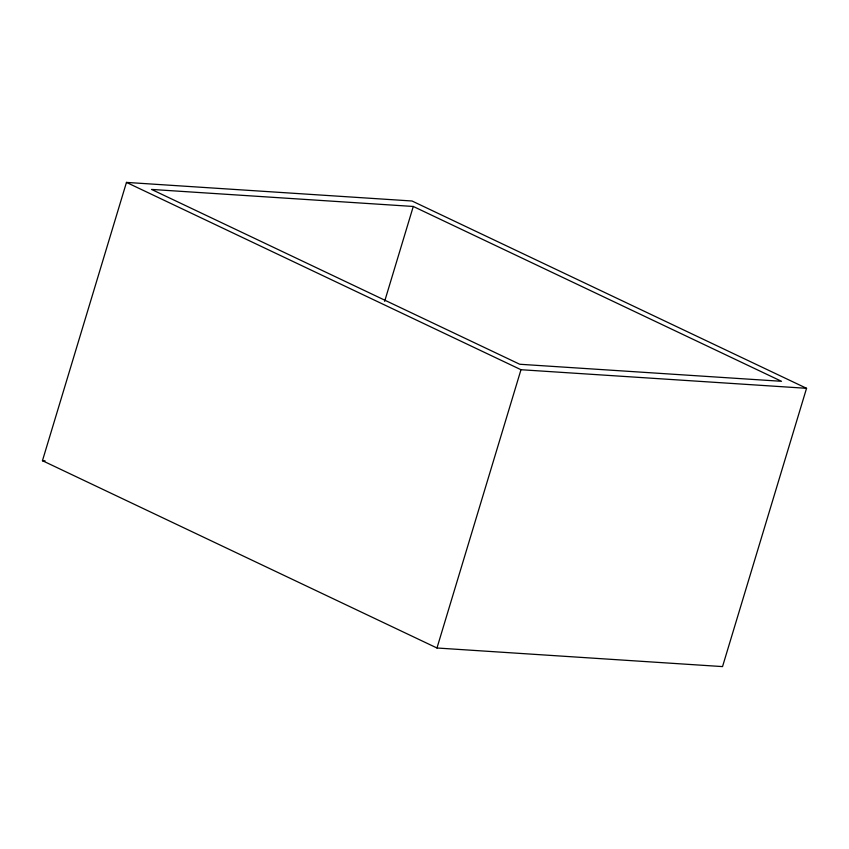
<?xml version="1.0" encoding="UTF-8"?>
<svg xmlns="http://www.w3.org/2000/svg" width="849" height="849" viewBox="0 0 849 849"><rect width="100%" height="100%" fill="white"/><g stroke="black" fill="none" stroke-linecap="round" stroke-linejoin="round"><path stroke-width="1.27" d="M42.45 460.689L126.469 182.408L412.03 201.001L806.55 388.311L722.531 666.592L436.97 647.999L42.45 460.689L45.093 460.858M384.639 301.342L413.283 206.466L781.505 381.297L519.737 364.253L151.515 189.423L413.283 206.466M436.97 647.999L520.989 369.718L806.55 388.311M126.469 182.408L520.989 369.718"/></g></svg>
